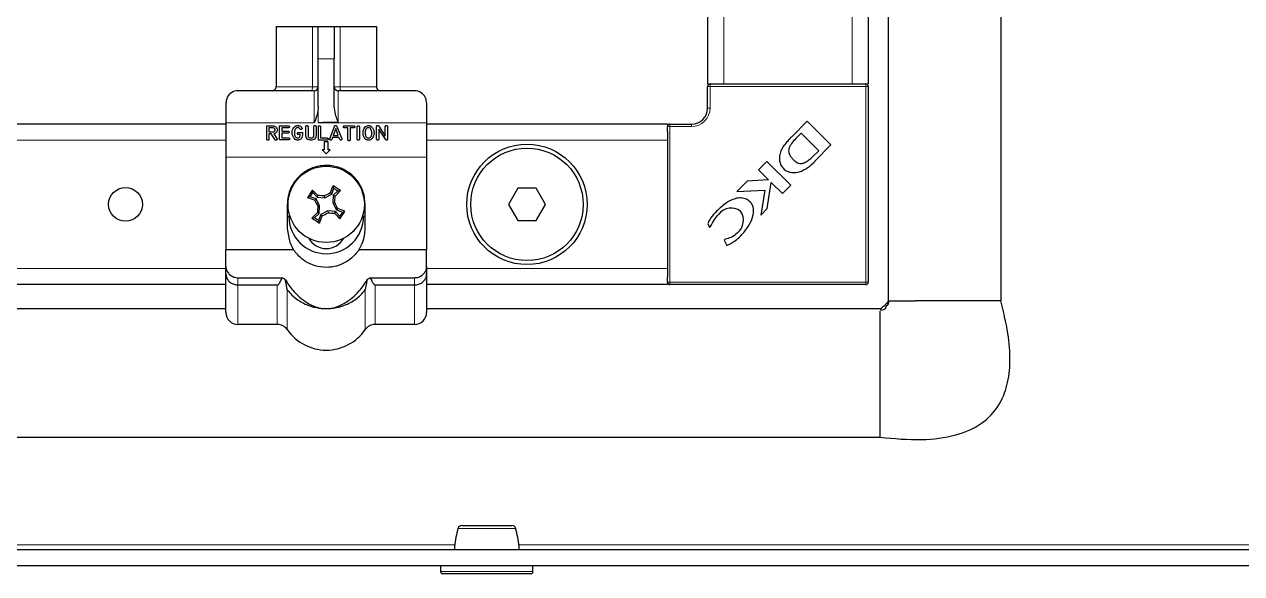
# Model space of a CAD drawing. Header units: millimetres. Extents: x -317 to 1498, y -422 to 1043.
# Drawn here: x 1191 to 1342.6, y -278.2 to -209.8 of the extents above; entities that cross this region are included whole.
import ezdxf

# ---------------------------------------------------------------- set-up
doc = ezdxf.new("R2010")
doc.units = ezdxf.units.MM

msp = doc.modelspace()

# ---------------------------------------------------------------- linework, layer by layer
at = {"color": 7, "linetype": 'Continuous', "lineweight": 25}
for p, q in [((1298.63, 844.78), (1298.63, -244.22)), ((1276.13, 817.78), (1276.13, -217.22)), ((1296.13, 817.78), (1296.13, -217.22)), ((1312.63, -199.89), (1312.63, -244.22)), ((1222.38, -210.07), (1222.38, -217.57)), ((1222.38, -210.07), (1226.91, -210.07)), ((1226.91, -210.07), (1227.63, -210.07)), ((1227.63, -210.07), (1229.63, -210.07)), ((1227.63, -214.07), (1227.63, -210.07)), ((1229.63, -210.07), (1229.63, -214.07)), ((1229.63, -210.07), (1230.36, -210.07)), ((1230.36, -210.07), (1234.88, -210.07)), ((1234.88, -210.07), (1234.88, -217.57)), ((1227.63, -220.01), (1227.63, -214.07)), ((1229.63, -220.01), (1229.63, -214.07)), ((1227.13, -218.07), (1217.63, -218.07)), ((1239.63, -218.07), (1230.13, -218.07)), ((1276.13, -217.22), (1276.43, -217.22)), ((1276.13, -220.22), (1276.13, -217.52)), ((1276.43, -217.22), (1277.08, -217.22)), ((1277.08, -217.22), (1278.13, -217.22)), ((1278.13, -217.22), (1294.13, -217.22)), ((1294.13, -217.22), (1295.19, -217.22)), ((1295.19, -217.22), (1295.83, -217.22)), ((1295.83, -217.22), (1296.13, -217.22)), ((1296.13, -217.52), (1296.13, -241.92)), ((1216.13, -219.57), (1216.13, -222.07)), ((1241.13, -219.57), (1241.13, -222.07)), ((1216.13, -222.22), (836.13, -222.22)), ((1216.13, -222.07), (1216.13, -226.32)), ((1221.23, -224.08), (1221.23, -222.42)), ((1221.23, -222.42), (1221.98, -222.42)), ((1221.99, -222.68), (1221.49, -222.68)), ((1221.49, -222.68), (1221.49, -223.19)), ((1222.83, -224.19), (1222.83, -222.42)), ((1222.83, -222.42), (1223.9, -222.42)), ((1223.9, -222.68), (1223.1, -222.68)), ((1223.1, -222.68), (1223.1, -223.09)), ((1226.09, -223.61), (1226.09, -222.53)), ((1226.36, -222.53), (1226.36, -223.61)), ((1227.1, -223.59), (1227.1, -222.53)), ((1227.36, -222.53), (1227.36, -223.59)), ((1227.65, -224.22), (1227.65, -222.56)), ((1227.92, -222.56), (1227.92, -223.95)), ((1229.07, -224.04), (1229.65, -222.51)), ((1229.81, -222.75), (1229.5, -223.62)), ((1230.13, -223.62), (1229.81, -222.75)), ((1229.97, -222.53), (1230.56, -224.04)), ((1230.9, -222.42), (1232.02, -222.42)), ((1231.32, -222.68), (1230.9, -222.68)), ((1231.32, -224.15), (1231.32, -222.68)), ((1232.02, -222.68), (1231.63, -222.68)), ((1231.63, -222.68), (1231.63, -224.15)), ((1232.49, -224.08), (1232.49, -222.55)), ((1232.76, -222.55), (1232.76, -224.08)), ((1234.91, -224.08), (1234.91, -222.52)), ((1236.02, -224.11), (1235.18, -222.84)), ((1235.18, -222.84), (1235.18, -224.08)), ((1235.19, -222.48), (1235.99, -223.71)), ((1235.99, -223.71), (1235.99, -222.53)), ((1236.26, -222.53), (1236.26, -224.09)), ((1241.13, -222.07), (1241.13, -226.32)), ((1271.13, -222.22), (1241.13, -222.22)), ((1271.13, -222.22), (1271.13, -222.52)), ((1271.13, -223.16), (1271.13, -222.52)), ((1271.43, -222.22), (1274.13, -222.22)), ((1288.53, -221.87), (1286.64, -223.75)), ((1291.49, -224.82), (1288.53, -221.87)), ((1221.49, -223.19), (1222.08, -223.19)), ((1221.78, -223.45), (1221.49, -223.45)), ((1221.49, -223.45), (1221.49, -224.08)), ((1222.27, -224.16), (1221.78, -223.45)), ((1222.09, -223.45), (1222.49, -224.02)), ((1223.9, -224.19), (1222.83, -224.19)), ((1223.1, -223.09), (1223.84, -223.09)), ((1223.84, -223.36), (1223.1, -223.36)), ((1223.1, -223.36), (1223.1, -223.93)), ((1223.1, -223.93), (1223.9, -223.93)), ((1225.17, -223.26), (1225.66, -223.26)), ((1225.37, -223.52), (1225.17, -223.52)), ((1225.66, -223.26), (1225.66, -223.56)), ((1228.71, -224.22), (1227.65, -224.22)), ((1227.92, -223.95), (1228.71, -223.95)), ((1229.41, -223.88), (1229.32, -224.13)), ((1230.22, -223.88), (1229.41, -223.88)), ((1229.5, -223.62), (1230.13, -223.62)), ((1230.32, -224.12), (1230.22, -223.88)), ((1271.13, -223.16), (1271.13, -224.22)), ((1271.13, -224.22), (1271.13, -240.22)), ((1286.64, -223.75), (1286.62, -223.77)), ((1287.78, -223.35), (1287.12, -224.02)), ((1289.96, -225.53), (1287.78, -223.35)), ((1228.13, -225.42), (1228.63, -225.92)), ((1228.38, -225.42), (1228.13, -225.42)), ((1228.88, -224.42), (1228.38, -224.42)), ((1228.38, -224.42), (1228.38, -225.42)), ((1228.63, -225.92), (1229.13, -225.42)), ((1228.88, -225.42), (1228.88, -224.42)), ((1229.13, -225.42), (1228.88, -225.42)), ((1289.24, -226.27), (1289.96, -225.53)), ((1289.5, -226.82), (1291.49, -224.82)), ((1216.13, -226.32), (1216.13, -237.82)), ((1241.13, -226.32), (1241.13, -237.82)), ((1283.52, -226.87), (1282.47, -227.93)), ((1286.48, -229.83), (1283.52, -226.87)), ((1282.47, -227.93), (1283.71, -229.17)), ((1229.33, -230.96), (1229.59, -230.2)), ((1229.59, -230.2), (1229.48, -229.89)), ((1229.59, -230.2), (1230.09, -230.53)), ((1252.48, -230.22), (1251.32, -232.22)), ((1254.79, -230.22), (1252.48, -230.22)), ((1255.94, -232.22), (1254.79, -230.22)), ((1281.05, -229.34), (1279.76, -230.63)), ((1283.71, -229.17), (1281.05, -229.34)), ((1283.56, -232.75), (1284.05, -229.49)), ((1284.05, -229.49), (1285.44, -230.88)), ((1285.44, -230.88), (1286.48, -229.83)), ((1226.62, -231.27), (1226.31, -231.37)), ((1226.62, -231.27), (1226.95, -230.76)), ((1227.37, -231.53), (1226.62, -231.27)), ((1226.95, -230.76), (1226.92, -230.43)), ((1226.95, -230.76), (1227.49, -231.34)), ((1227.37, -231.53), (1227.21, -231.71)), ((1227.81, -232.39), (1227.37, -231.53)), ((1227.49, -231.34), (1227.6, -231.12)), ((1227.49, -231.34), (1228.46, -231.4)), ((1228.46, -231.4), (1228.41, -231.16)), ((1228.46, -231.4), (1229.33, -230.96)), ((1229.33, -230.96), (1229.14, -230.8)), ((1229.51, -231.08), (1229.46, -232.04)), ((1230.09, -230.53), (1229.51, -231.08)), ((1229.51, -231.08), (1229.73, -231.18)), ((1230.09, -230.53), (1230.42, -230.51)), ((1279.76, -230.63), (1283.24, -230.45)), ((1283.24, -230.45), (1282.76, -233.55)), ((1223.78, -232.22), (1223.78, -235.22)), ((1227.18, -233.9), (1227.76, -233.36)), ((1227.76, -233.36), (1227.54, -233.26)), ((1227.81, -232.39), (1227.58, -232.44)), ((1227.76, -233.36), (1227.81, -232.39)), ((1228.81, -233.04), (1227.94, -233.48)), ((1228.81, -233.04), (1228.86, -233.28)), ((1229.78, -233.09), (1228.81, -233.04)), ((1229.46, -232.04), (1229.69, -231.99)), ((1229.46, -232.04), (1229.9, -232.91)), ((1229.78, -233.09), (1229.67, -233.31)), ((1230.32, -233.68), (1229.78, -233.09)), ((1229.9, -232.91), (1230.06, -232.72)), ((1229.9, -232.91), (1230.65, -233.17)), ((1230.65, -233.17), (1230.32, -233.68)), ((1230.65, -233.17), (1230.96, -233.06)), ((1233.48, -235.22), (1233.48, -232.22)), ((1251.32, -232.22), (1252.48, -234.22)), ((1254.79, -234.22), (1255.94, -232.22)), ((1282.76, -233.55), (1283.56, -232.75)), ((1223.98, -233.72), (1223.78, -233.72)), ((1227.18, -233.9), (1226.85, -233.93)), ((1227.68, -234.23), (1227.18, -233.9)), ((1227.94, -233.48), (1227.68, -234.23)), ((1227.68, -234.23), (1227.79, -234.54)), ((1227.94, -233.48), (1228.13, -233.64)), ((1230.32, -233.68), (1230.35, -234)), ((1233.48, -233.72), (1233.28, -233.72)), ((1252.48, -234.22), (1254.79, -234.22)), ((1276.14, -234.59), (1276.38, -235.1)), ((1276.38, -235.1), (1276.49, -234.99)), ((1216.13, -239.96), (1216.13, -237.82)), ((1216.13, -237.82), (1224.54, -237.82)), ((1232.73, -237.82), (1241.13, -237.82)), ((1241.13, -239.96), (1241.13, -237.82)), ((1278.33, -236.54), (1278.2, -236.67)), ((1278.2, -236.67), (1278.53, -237.36)), ((1216.13, -240.87), (1216.13, -239.96)), ((1216.13, -245.67), (1216.13, -240.87)), ((1241.13, -239.96), (1241.13, -240.87)), ((1241.13, -240.87), (1241.13, -245.67)), ((1271.13, -240.22), (1271.13, -241.27)), ((1216.13, -242.22), (836.13, -242.22)), ((1217.63, -241.36), (1223.15, -241.36)), ((1217.63, -242.25), (1222.54, -242.25)), ((1234.12, -241.36), (1239.63, -241.36)), ((1234.72, -242.25), (1239.63, -242.25)), ((1271.13, -242.22), (1241.13, -242.22)), ((1271.13, -241.92), (1271.13, -241.27)), ((1271.13, -241.92), (1271.13, -242.22)), ((1295.83, -242.22), (1271.43, -242.22)), ((1216.13, -245.22), (809.63, -245.22)), ((1297.63, -245.22), (1241.13, -245.22)), ((1297.63, -261.22), (1297.63, -245.54)), ((1302.07, -244.22), (1302, -244.22)), ((1309.2, -244.22), (1302.07, -244.22)), ((1309.35, -244.22), (1309.2, -244.22)), ((1311.66, -244.22), (1309.35, -244.22)), ((1312.63, -244.22), (1311.66, -244.22)), ((1222.54, -247.17), (1217.63, -247.17)), ((1239.63, -247.17), (1234.72, -247.17)), ((809.63, -261.22), (1297.63, -261.22)), ((758.93, -275.22), (1348.33, -275.22)), ((758.93, -277.22), (1348.33, -277.22)), ((1242.88, -277.22), (1242.88, -277.97)), ((1254.38, -277.97), (1254.38, -277.22)), ((1254.13, -278.22), (1243.13, -278.22))]:
    msp.add_line(p, q, dxfattribs=at)
at = {"color": 8, "linetype": 'Continuous', "lineweight": 18}
for p, q in [((1278.13, 817.78), (1278.13, -217.22)), ((1294.13, 817.78), (1294.13, -217.22)), ((1226.91, -217.57), (1226.91, -210.07)), ((1230.36, -210.07), (1230.36, -217.57)), ((1229.63, -214.07), (1227.63, -214.07)), ((1222.38, -217.57), (1226.91, -217.57)), ((1226.91, -217.57), (1227.63, -217.57)), ((1227.13, -222.07), (1227.13, -218.07)), ((1229.63, -217.57), (1230.36, -217.57)), ((1230.13, -218.07), (1230.13, -222)), ((1230.36, -217.57), (1234.88, -217.57)), ((1276.13, -217.52), (1276.43, -217.52)), ((1276.43, -217.52), (1276.43, -217.22)), ((1276.43, -217.52), (1276.43, -220.22)), ((1295.83, -217.52), (1276.43, -217.52)), ((1295.83, -217.52), (1295.83, -217.22)), ((1295.83, -241.92), (1295.83, -217.52)), ((1295.83, -217.52), (1296.13, -217.52)), ((1227.63, -222.07), (1227.63, -220.01)), ((1276.13, -220.22), (1276.43, -220.22)), ((1227.13, -222.07), (1216.13, -222.07)), ((1241.13, -222.07), (1227.63, -222.07)), ((1271.13, -222.52), (1271.43, -222.52)), ((1271.43, -222.52), (1271.43, -222.22)), ((1274.13, -222.52), (1271.43, -222.52)), ((1271.43, -222.52), (1271.43, -241.92)), ((1274.13, -222.22), (1274.13, -222.52)), ((1216.13, -224.22), (836.13, -224.22)), ((1271.13, -224.22), (1241.13, -224.22)), ((1241.13, -226.32), (1216.13, -226.32)), ((1216.13, -240.22), (836.13, -240.22)), ((1271.13, -240.22), (1241.13, -240.22)), ((1217.63, -241.36), (1217.63, -242.25)), ((1217.63, -242.25), (1217.63, -247.17)), ((1222.54, -247.17), (1222.54, -242.25)), ((1234.72, -242.25), (1234.72, -247.17)), ((1239.63, -242.25), (1239.63, -241.36)), ((1239.63, -247.17), (1239.63, -242.25)), ((1271.13, -241.92), (1271.43, -241.92)), ((1271.43, -241.92), (1295.83, -241.92)), ((1271.43, -242.22), (1271.43, -241.92)), ((1295.83, -241.92), (1295.83, -242.22)), ((1295.83, -241.92), (1296.13, -241.92)), ((1223.78, -242.85), (1223.78, -247.82)), ((1233.49, -247.82), (1233.49, -242.85)), ((1244.66, -274.62), (862.6, -274.62)), ((1348.03, -274.62), (1252.6, -274.62)), ((1242.88, -277.97), (1254.38, -277.97))]:
    msp.add_line(p, q, dxfattribs=at)
at = {"color": 8, "linetype": 'Continuous', "lineweight": 18, "flags": 128}
for points in [[(1226.91, -217.57), (1226.91, -217.67), (1226.9, -217.76), (1226.89, -217.85), (1226.87, -217.92), (1226.85, -217.98), (1226.83, -218.03), (1226.8, -218.06), (1226.77, -218.07)], [(1230.5, -218.07), (1230.47, -218.06), (1230.44, -218.03), (1230.42, -217.98), (1230.4, -217.92), (1230.38, -217.85), (1230.37, -217.76), (1230.36, -217.67), (1230.36, -217.57)]]:
    msp.add_lwpolyline(points, dxfattribs=at)
at = {"color": 7, "linetype": 'Continuous', "lineweight": 25}
for centre, radius in [((1253.63, -232.22), 7.5), ((1253.63, -232.22), 7), ((1228.63, -232.22), 4.75), ((1203.63, -232.22), 2.1)]:
    msp.add_circle(centre, radius, dxfattribs=at)
for centre, radius, start, end in [((1221.88, -217.57), 0.5, 270, 0), ((1227.13, -217.57), 0.5, 270, 0), ((1230.13, -217.57), 0.5, 180, 270), ((1235.38, -217.57), 0.5, 180, 270), ((1276.43, -217.52), 0.3, 90, 180), ((1295.83, -217.52), 0.3, 0, 90), ((1274.13, -220.22), 2, 270, 0), ((1271.43, -222.52), 0.3, 90, 180), ((1285.84, -223.61), 4.87, 290.3445, 318.7777), ((1285.06, -221.8), 6.12, 306.9888, 313.0744), ((1293.94, -254.63), 69.05, 159.0058, 159.8057), ((1189.08, -292.94), 74.88, 56.4919, 57.3486), ((1289.35, -271.77), 74.88, 146.4919, 147.3486), ((1251.05, -166.91), 69.05, 249.0058, 249.8057), ((1177.96, -279.12), 69.05, 44.0348, 44.8347), ((1295.12, -198.46), 75.61, 206.0937, 206.7115), ((1224.62, -306.67), 75.61, 87.129, 87.7468), ((1262.4, -298.7), 75.61, 116.0937, 116.7115), ((1154.18, -228.21), 75.61, 357.129, 357.7468), ((1181.74, -181.54), 69.05, 314.0348, 314.8347), ((1275.53, -282.89), 69.05, 134.0348, 134.8347), ((1303.09, -236.23), 75.61, 177.129, 177.7468), ((1194.87, -165.74), 75.61, 296.0937, 296.7115), ((1232.64, -157.76), 75.61, 267.129, 267.7468), ((1279.31, -185.32), 69.05, 224.0348, 224.8347), ((1162.15, -265.98), 75.61, 26.0937, 26.7115), ((1206.22, -297.53), 69.05, 69.0058, 69.8057), ((1167.91, -192.67), 74.88, 326.4919, 327.3486), ((1279.06, -234.62), 1.94, 53.3097, 142.3464), ((1278.62, -234.22), 1.97, 308.454, 35.887), ((1228.63, -233.72), 4.65, 180, 0), ((1268.19, -171.5), 74.88, 236.4919, 237.3486), ((1163.33, -209.8), 69.05, 339.0058, 339.8057), ((1228.63, -235.22), 2.5, 209.1764, 330.8236), ((1271.43, -241.92), 0.3, 180, 270), ((1295.83, -241.92), 0.3, 270, 0), ((1217.63, -245.67), 1.5, 180, 270), ((1239.63, -245.67), 1.5, 270, 0), ((1222.54, -248.67), 1.5, 34.5604, 90), ((1228.63, -244.47), 5.9, 214.5604, 325.4396), ((1234.72, -248.67), 1.5, 90, 145.4396), ((1245.52, -272.72), 0.5, 89.9982, 165.4001), ((1251.75, -272.72), 0.5, 15.316, 90.0228), ((1243.13, -277.97), 0.25, 180, 270), ((1254.13, -277.97), 0.25, 270, 0)]:
    msp.add_arc(centre, radius, start, end, dxfattribs=at)
at = {"color": 8, "linetype": 'Continuous', "lineweight": 18}
msp.add_arc((1274.13, -220.22), 2.3, 270, 0, dxfattribs=at)
at = {"color": 7, "linetype": 'Continuous', "lineweight": 25}
msp.add_ellipse((16656.81, -222.07), major_axis=(15429.18, 0), ratio=0.000259, start_param=3.123591, end_param=3.141593, dxfattribs=at)
for points, knots in [([(1217.63, -218.07), (1217.63, -218.07), (1217.56, -218.07), (1217.21, -218.09), (1216.68, -218.33), (1216.22, -218.91), (1216.16, -219.38), (1216.13, -219.57)], [0, 0, 0, 0, 0.003231, 0.101221, 0.514725, 0.80586, 1, 1, 1, 1]), ([(1241.13, -219.57), (1241.11, -219.38), (1241.05, -218.91), (1240.59, -218.33), (1240.06, -218.09), (1239.71, -218.07), (1239.64, -218.07), (1239.63, -218.07)], [0, 0, 0, 0, 0.19414, 0.485275, 0.898779, 0.996769, 1, 1, 1, 1]), ([(1227.63, -220.01), (1227.6, -220.34), (1227.52, -221.05), (1227.26, -221.71), (1227.14, -222.06), (1227.13, -222.07)], [0, 0, 0, 0, 0.475461, 0.994056, 1, 1, 1, 1]), ([(1230.13, -222), (1230.13, -222), (1230.13, -222), (1230.12, -221.99), (1230.11, -221.97), (1230.08, -221.89), (1229.96, -221.56), (1229.73, -220.93), (1229.67, -220.33), (1229.63, -220.01)], [0, 0, 0, 0, 0.00167, 0.003889, 0.009531, 0.034361, 0.132751, 0.526214, 1, 1, 1, 1]), ([(1221.98, -222.42), (1222.06, -222.43), (1222.2, -222.44), (1222.31, -222.52), (1222.36, -222.56)], [0, 0, 0, 0, 0.559747, 1, 1, 1, 1]), ([(1222.18, -222.75), (1222.14, -222.73), (1222.09, -222.69), (1222.02, -222.69), (1221.99, -222.68)], [0, 0, 0, 0, 0.559136, 1, 1, 1, 1]), ([(1222.26, -222.95), (1222.25, -222.9), (1222.25, -222.83), (1222.2, -222.78), (1222.18, -222.75)], [0, 0, 0, 0, 0.559692, 1, 1, 1, 1]), ([(1222.36, -222.56), (1222.41, -222.62), (1222.51, -222.73), (1222.52, -222.88), (1222.52, -222.94)], [0, 0, 0, 0, 0.558947, 1, 1, 1, 1]), ([(1223.9, -222.42), (1223.92, -222.42), (1223.96, -222.42), (1224.02, -222.45), (1224.05, -222.5), (1224.05, -222.54), (1224.05, -222.55)], [0, 0, 0, 0, 0.280872, 0.559701, 0.779382, 1, 1, 1, 1]), ([(1224.05, -222.55), (1224.05, -222.57), (1224.04, -222.62), (1223.99, -222.68), (1223.93, -222.68), (1223.9, -222.68)], [0, 0, 0, 0, 0.2810527, 0.5596626, 1, 1, 1, 1]), ([(1224.39, -223.32), (1224.4, -223.19), (1224.41, -222.94), (1224.53, -222.74), (1224.59, -222.65)], [0, 0, 0, 0, 0.56034, 1, 1, 1, 1]), ([(1224.59, -222.65), (1224.66, -222.57), (1224.8, -222.42), (1224.99, -222.4), (1225.08, -222.4)], [0, 0, 0, 0, 0.559217, 1, 1, 1, 1]), ([(1225.07, -222.66), (1225.03, -222.66), (1224.96, -222.67), (1224.83, -222.75), (1224.68, -222.96), (1224.67, -223.17), (1224.66, -223.32)], [0, 0, 0, 0, 0.125332, 0.250695, 0.500738, 1, 1, 1, 1]), ([(1225.26, -222.71), (1225.23, -222.69), (1225.17, -222.66), (1225.1, -222.66), (1225.07, -222.66)], [0, 0, 0, 0, 0.5586335, 1, 1, 1, 1]), ([(1225.08, -222.4), (1225.15, -222.4), (1225.27, -222.4), (1225.38, -222.46), (1225.43, -222.49)], [0, 0, 0, 0, 0.560514, 1, 1, 1, 1]), ([(1225.36, -222.82), (1225.35, -222.8), (1225.32, -222.76), (1225.28, -222.72), (1225.26, -222.71)], [0, 0, 0, 0, 0.560467, 1, 1, 1, 1]), ([(1225.47, -222.88), (1225.45, -222.88), (1225.4, -222.87), (1225.38, -222.84), (1225.36, -222.82)], [0, 0, 0, 0, 0.558039, 1, 1, 1, 1]), ([(1225.43, -222.49), (1225.46, -222.52), (1225.53, -222.57), (1225.58, -222.64), (1225.6, -222.67)], [0, 0, 0, 0, 0.559542, 1, 1, 1, 1]), ([(1225.63, -222.76), (1225.62, -222.78), (1225.61, -222.82), (1225.57, -222.86), (1225.52, -222.88), (1225.49, -222.88), (1225.47, -222.88)], [0, 0, 0, 0, 0.277709, 0.558209, 0.77892, 1, 1, 1, 1]), ([(1225.6, -222.67), (1225.61, -222.69), (1225.62, -222.71), (1225.63, -222.74), (1225.63, -222.76)], [0, 0, 0, 0, 0.560691, 1, 1, 1, 1]), ([(1226.09, -222.53), (1226.09, -222.51), (1226.1, -222.47), (1226.12, -222.42), (1226.17, -222.4), (1226.2, -222.4), (1226.21, -222.4)], [0, 0, 0, 0, 0.280849, 0.55949, 0.779158, 1, 1, 1, 1]), ([(1226.21, -222.4), (1226.23, -222.4), (1226.28, -222.4), (1226.33, -222.43), (1226.35, -222.48), (1226.36, -222.51), (1226.36, -222.53)], [0, 0, 0, 0, 0.2809103, 0.559174, 0.7791663, 1, 1, 1, 1]), ([(1227.1, -222.53), (1227.1, -222.51), (1227.1, -222.47), (1227.13, -222.42), (1227.18, -222.4), (1227.21, -222.4), (1227.22, -222.4)], [0, 0, 0, 0, 0.2809002, 0.5594983, 0.7791483, 1, 1, 1, 1]), ([(1227.22, -222.4), (1227.24, -222.4), (1227.28, -222.4), (1227.34, -222.43), (1227.36, -222.48), (1227.36, -222.51), (1227.36, -222.53)], [0, 0, 0, 0, 0.280888, 0.559023, 0.779155, 1, 1, 1, 1]), ([(1227.65, -222.56), (1227.65, -222.54), (1227.65, -222.5), (1227.68, -222.45), (1227.73, -222.42), (1227.76, -222.42), (1227.77, -222.42)], [0, 0, 0, 0, 0.280912, 0.559405, 0.779108, 1, 1, 1, 1]), ([(1227.77, -222.42), (1227.79, -222.42), (1227.84, -222.42), (1227.89, -222.46), (1227.91, -222.51), (1227.91, -222.54), (1227.92, -222.56)], [0, 0, 0, 0, 0.2808126, 0.5590988, 0.7791702, 1, 1, 1, 1]), ([(1229.65, -222.51), (1229.66, -222.49), (1229.67, -222.45), (1229.72, -222.41), (1229.77, -222.4), (1229.8, -222.4)], [0, 0, 0, 0, 0.2814649, 0.5617718, 1, 1, 1, 1]), ([(1229.8, -222.4), (1229.82, -222.4), (1229.86, -222.4), (1229.93, -222.44), (1229.96, -222.49), (1229.97, -222.53)], [0, 0, 0, 0, 0.2812256, 0.5615217, 1, 1, 1, 1]), ([(1230.77, -222.55), (1230.77, -222.53), (1230.77, -222.49), (1230.81, -222.44), (1230.86, -222.42), (1230.89, -222.42), (1230.9, -222.42)], [0, 0, 0, 0, 0.280713, 0.558701, 0.779045, 1, 1, 1, 1]), ([(1230.9, -222.68), (1230.88, -222.68), (1230.84, -222.68), (1230.79, -222.65), (1230.77, -222.6), (1230.77, -222.57), (1230.77, -222.55)], [0, 0, 0, 0, 0.28076, 0.558821, 0.778915, 1, 1, 1, 1]), ([(1232.02, -222.42), (1232.04, -222.42), (1232.09, -222.42), (1232.15, -222.45), (1232.18, -222.5), (1232.18, -222.53), (1232.18, -222.55)], [0, 0, 0, 0, 0.280951, 0.559967, 0.779431, 1, 1, 1, 1]), ([(1232.18, -222.55), (1232.18, -222.57), (1232.18, -222.62), (1232.12, -222.68), (1232.06, -222.68), (1232.02, -222.68)], [0, 0, 0, 0, 0.281019, 0.559679, 1, 1, 1, 1]), ([(1232.49, -222.55), (1232.49, -222.53), (1232.5, -222.49), (1232.52, -222.45), (1232.57, -222.42), (1232.6, -222.42), (1232.61, -222.42)], [0, 0, 0, 0, 0.280828, 0.559417, 0.779393, 1, 1, 1, 1]), ([(1232.61, -222.42), (1232.63, -222.42), (1232.68, -222.42), (1232.73, -222.45), (1232.75, -222.5), (1232.76, -222.54), (1232.76, -222.55)], [0, 0, 0, 0, 0.2807653, 0.5591779, 0.7791749, 1, 1, 1, 1]), ([(1233.21, -223.32), (1233.22, -223.19), (1233.23, -222.97), (1233.34, -222.78), (1233.38, -222.69)], [0, 0, 0, 0, 0.559914, 1, 1, 1, 1]), ([(1233.38, -222.69), (1233.45, -222.6), (1233.57, -222.44), (1233.77, -222.41), (1233.86, -222.4)], [0, 0, 0, 0, 0.560137, 1, 1, 1, 1]), ([(1233.86, -222.66), (1233.83, -222.66), (1233.76, -222.67), (1233.65, -222.74), (1233.6, -222.82), (1233.57, -222.86)], [0, 0, 0, 0, 0.279832, 0.559843, 1, 1, 1, 1]), ([(1233.86, -222.4), (1233.92, -222.4), (1234.04, -222.41), (1234.24, -222.5), (1234.33, -222.62), (1234.39, -222.69)], [0, 0, 0, 0, 0.280496, 0.560765, 1, 1, 1, 1]), ([(1234.2, -222.86), (1234.15, -222.8), (1234.06, -222.69), (1233.92, -222.67), (1233.86, -222.66)], [0, 0, 0, 0, 0.5595959, 1, 1, 1, 1]), ([(1234.39, -222.69), (1234.45, -222.8), (1234.56, -223), (1234.57, -223.22), (1234.58, -223.32)], [0, 0, 0, 0, 0.559312, 1, 1, 1, 1]), ([(1234.91, -222.52), (1234.92, -222.5), (1234.92, -222.47), (1234.94, -222.42), (1234.99, -222.4), (1235.02, -222.4), (1235.03, -222.4)], [0, 0, 0, 0, 0.280941, 0.559114, 0.779089, 1, 1, 1, 1]), ([(1235.03, -222.4), (1235.05, -222.4), (1235.08, -222.4), (1235.14, -222.42), (1235.17, -222.46), (1235.19, -222.48)], [0, 0, 0, 0, 0.280638, 0.560877, 1, 1, 1, 1]), ([(1235.99, -222.53), (1235.99, -222.51), (1236, -222.47), (1236.02, -222.42), (1236.07, -222.4), (1236.1, -222.4), (1236.11, -222.4)], [0, 0, 0, 0, 0.280888, 0.559482, 0.77927, 1, 1, 1, 1]), ([(1236.11, -222.4), (1236.13, -222.4), (1236.18, -222.4), (1236.23, -222.43), (1236.25, -222.48), (1236.26, -222.51), (1236.26, -222.53)], [0, 0, 0, 0, 0.280836, 0.55925, 0.779182, 1, 1, 1, 1]), ([(1221.35, -224.22), (1221.33, -224.22), (1221.29, -224.21), (1221.25, -224.18), (1221.23, -224.13), (1221.23, -224.1), (1221.23, -224.08)], [0, 0, 0, 0, 0.280437, 0.558281, 0.778899, 1, 1, 1, 1]), ([(1221.49, -224.08), (1221.49, -224.1), (1221.49, -224.15), (1221.45, -224.2), (1221.4, -224.22), (1221.36, -224.22), (1221.35, -224.22)], [0, 0, 0, 0, 0.280498, 0.558325, 0.778868, 1, 1, 1, 1]), ([(1222.08, -223.19), (1222.1, -223.18), (1222.14, -223.18), (1222.17, -223.15), (1222.18, -223.14)], [0, 0, 0, 0, 0.558174, 1, 1, 1, 1]), ([(1222.32, -223.36), (1222.28, -223.39), (1222.21, -223.44), (1222.12, -223.45), (1222.09, -223.45)], [0, 0, 0, 0, 0.56031, 1, 1, 1, 1]), ([(1222.18, -223.14), (1222.2, -223.13), (1222.22, -223.1), (1222.25, -223.03), (1222.26, -222.98), (1222.26, -222.95)], [0, 0, 0, 0, 0.279917, 0.56006, 1, 1, 1, 1]), ([(1222.37, -224.22), (1222.36, -224.22), (1222.34, -224.22), (1222.3, -224.2), (1222.28, -224.18), (1222.27, -224.16)], [0, 0, 0, 0, 0.28022, 0.561305, 1, 1, 1, 1]), ([(1222.52, -222.94), (1222.51, -223.04), (1222.5, -223.2), (1222.38, -223.31), (1222.32, -223.36)], [0, 0, 0, 0, 0.5594568, 1, 1, 1, 1]), ([(1222.52, -224.09), (1222.52, -224.11), (1222.51, -224.15), (1222.47, -224.19), (1222.42, -224.22), (1222.39, -224.22), (1222.37, -224.22)], [0, 0, 0, 0, 0.278138, 0.5585442, 0.7791606, 1, 1, 1, 1]), ([(1222.49, -224.02), (1222.5, -224.03), (1222.52, -224.05), (1222.52, -224.08), (1222.52, -224.09)], [0, 0, 0, 0, 0.561079, 1, 1, 1, 1]), ([(1223.84, -223.09), (1223.87, -223.09), (1223.91, -223.09), (1223.97, -223.12), (1223.99, -223.17), (1224, -223.21), (1224, -223.22)], [0, 0, 0, 0, 0.280945, 0.559897, 0.779525, 1, 1, 1, 1]), ([(1224, -223.22), (1224, -223.25), (1223.99, -223.29), (1223.94, -223.35), (1223.88, -223.35), (1223.84, -223.36)], [0, 0, 0, 0, 0.281099, 0.559768, 1, 1, 1, 1]), ([(1223.9, -223.93), (1223.92, -223.93), (1223.96, -223.93), (1224.02, -223.96), (1224.05, -224.01), (1224.05, -224.05), (1224.05, -224.06)], [0, 0, 0, 0, 0.280912, 0.5597137, 0.7794989, 1, 1, 1, 1]), ([(1224.05, -224.06), (1224.05, -224.08), (1224.04, -224.13), (1223.99, -224.19), (1223.93, -224.19), (1223.9, -224.19)], [0, 0, 0, 0, 0.281214, 0.559901, 1, 1, 1, 1]), ([(1224.58, -223.93), (1224.52, -223.82), (1224.41, -223.63), (1224.4, -223.42), (1224.39, -223.32)], [0, 0, 0, 0, 0.559347, 1, 1, 1, 1]), ([(1225.11, -224.22), (1225.05, -224.21), (1224.93, -224.2), (1224.74, -224.11), (1224.64, -224), (1224.58, -223.93)], [0, 0, 0, 0, 0.280314, 0.560507, 1, 1, 1, 1]), ([(1224.66, -223.32), (1224.66, -223.41), (1224.67, -223.56), (1224.74, -223.69), (1224.77, -223.75)], [0, 0, 0, 0, 0.55998, 1, 1, 1, 1]), ([(1224.77, -223.75), (1224.82, -223.81), (1224.91, -223.92), (1225.04, -223.94), (1225.1, -223.95)], [0, 0, 0, 0, 0.5608576, 1, 1, 1, 1]), ([(1225.04, -223.39), (1225.04, -223.37), (1225.04, -223.33), (1225.07, -223.28), (1225.12, -223.26), (1225.15, -223.26), (1225.17, -223.26)], [0, 0, 0, 0, 0.280637, 0.55889, 0.779144, 1, 1, 1, 1]), ([(1225.17, -223.52), (1225.15, -223.52), (1225.11, -223.52), (1225.06, -223.49), (1225.04, -223.44), (1225.04, -223.41), (1225.04, -223.39)], [0, 0, 0, 0, 0.2806643, 0.558735, 0.779002, 1, 1, 1, 1]), ([(1225.1, -223.95), (1225.13, -223.95), (1225.19, -223.95), (1225.29, -223.9), (1225.32, -223.83), (1225.34, -223.79)], [0, 0, 0, 0, 0.281265, 0.561609, 1, 1, 1, 1]), ([(1225.45, -224.09), (1225.4, -224.13), (1225.29, -224.21), (1225.16, -224.21), (1225.11, -224.22)], [0, 0, 0, 0, 0.558998, 1, 1, 1, 1]), ([(1225.34, -223.79), (1225.35, -223.74), (1225.37, -223.65), (1225.37, -223.56), (1225.37, -223.52)], [0, 0, 0, 0, 0.559597, 1, 1, 1, 1]), ([(1225.66, -223.56), (1225.65, -223.67), (1225.64, -223.87), (1225.51, -224.03), (1225.45, -224.09)], [0, 0, 0, 0, 0.560493, 1, 1, 1, 1]), ([(1226.31, -224.08), (1226.24, -224.01), (1226.11, -223.87), (1226.1, -223.69), (1226.09, -223.61)], [0, 0, 0, 0, 0.558332, 1, 1, 1, 1]), ([(1226.75, -224.22), (1226.66, -224.22), (1226.5, -224.21), (1226.37, -224.12), (1226.31, -224.08)], [0, 0, 0, 0, 0.5592502, 1, 1, 1, 1]), ([(1226.36, -223.61), (1226.36, -223.67), (1226.37, -223.77), (1226.44, -223.84), (1226.48, -223.88)], [0, 0, 0, 0, 0.560313, 1, 1, 1, 1]), ([(1226.48, -223.88), (1226.52, -223.9), (1226.6, -223.95), (1226.69, -223.95), (1226.73, -223.95)], [0, 0, 0, 0, 0.559441, 1, 1, 1, 1]), ([(1226.73, -223.95), (1226.79, -223.95), (1226.89, -223.94), (1227.03, -223.85), (1227.09, -223.72), (1227.1, -223.64), (1227.1, -223.59)], [0, 0, 0, 0, 0.280935, 0.559487, 0.779245, 1, 1, 1, 1]), ([(1227.36, -223.59), (1227.36, -223.69), (1227.35, -223.87), (1227.19, -224.09), (1226.97, -224.19), (1226.82, -224.21), (1226.75, -224.22)], [0, 0, 0, 0, 0.280416, 0.558636, 0.778958, 1, 1, 1, 1]), ([(1228.71, -223.95), (1228.73, -223.96), (1228.78, -223.96), (1228.83, -223.98), (1228.86, -224.03), (1228.87, -224.07), (1228.87, -224.09)], [0, 0, 0, 0, 0.2808549, 0.5597179, 0.7795181, 1, 1, 1, 1]), ([(1228.87, -224.09), (1228.87, -224.11), (1228.86, -224.15), (1228.81, -224.21), (1228.75, -224.22), (1228.71, -224.22)], [0, 0, 0, 0, 0.281266, 0.560078, 1, 1, 1, 1]), ([(1229.07, -224.09), (1229.07, -224.08), (1229.07, -224.07), (1229.07, -224.05), (1229.07, -224.04)], [0, 0, 0, 0, 0.559504, 1, 1, 1, 1]), ([(1229.19, -224.22), (1229.17, -224.22), (1229.13, -224.21), (1229.09, -224.18), (1229.07, -224.14), (1229.07, -224.11), (1229.07, -224.09)], [0, 0, 0, 0, 0.279579, 0.559194, 0.779582, 1, 1, 1, 1]), ([(1229.32, -224.13), (1229.31, -224.14), (1229.3, -224.17), (1229.26, -224.21), (1229.22, -224.22), (1229.19, -224.22)], [0, 0, 0, 0, 0.28077, 0.560807, 1, 1, 1, 1]), ([(1230.43, -224.22), (1230.42, -224.22), (1230.39, -224.21), (1230.34, -224.18), (1230.33, -224.15), (1230.32, -224.12)], [0, 0, 0, 0, 0.280695, 0.560335, 1, 1, 1, 1]), ([(1230.58, -224.09), (1230.57, -224.11), (1230.56, -224.15), (1230.52, -224.19), (1230.48, -224.22), (1230.45, -224.22), (1230.43, -224.22)], [0, 0, 0, 0, 0.278517, 0.558613, 0.779333, 1, 1, 1, 1]), ([(1230.56, -224.04), (1230.57, -224.05), (1230.57, -224.07), (1230.58, -224.09), (1230.58, -224.09)], [0, 0, 0, 0, 0.560081, 1, 1, 1, 1]), ([(1231.46, -224.29), (1231.44, -224.29), (1231.4, -224.29), (1231.35, -224.25), (1231.32, -224.2), (1231.32, -224.17), (1231.32, -224.15)], [0, 0, 0, 0, 0.280822, 0.559059, 0.779094, 1, 1, 1, 1]), ([(1231.63, -224.15), (1231.63, -224.18), (1231.63, -224.22), (1231.56, -224.28), (1231.5, -224.29), (1231.46, -224.29)], [0, 0, 0, 0, 0.280801, 0.559621, 1, 1, 1, 1]), ([(1232.61, -224.22), (1232.59, -224.22), (1232.56, -224.21), (1232.51, -224.18), (1232.5, -224.13), (1232.49, -224.1), (1232.49, -224.08)], [0, 0, 0, 0, 0.280437, 0.558281, 0.778899, 1, 1, 1, 1]), ([(1232.76, -224.08), (1232.76, -224.11), (1232.75, -224.15), (1232.71, -224.2), (1232.66, -224.22), (1232.63, -224.22), (1232.61, -224.22)], [0, 0, 0, 0, 0.280518, 0.5583, 0.778735, 1, 1, 1, 1]), ([(1233.39, -223.94), (1233.33, -223.83), (1233.23, -223.63), (1233.22, -223.41), (1233.21, -223.32)], [0, 0, 0, 0, 0.559149, 1, 1, 1, 1]), ([(1233.89, -224.22), (1233.83, -224.21), (1233.72, -224.21), (1233.54, -224.12), (1233.45, -224), (1233.39, -223.94)], [0, 0, 0, 0, 0.280367, 0.560574, 1, 1, 1, 1]), ([(1233.57, -222.86), (1233.54, -222.95), (1233.48, -223.09), (1233.48, -223.25), (1233.48, -223.32)], [0, 0, 0, 0, 0.5590754, 1, 1, 1, 1]), ([(1233.48, -223.32), (1233.48, -223.4), (1233.49, -223.56), (1233.55, -223.7), (1233.58, -223.76)], [0, 0, 0, 0, 0.560273, 1, 1, 1, 1]), ([(1233.58, -223.76), (1233.63, -223.82), (1233.7, -223.93), (1233.83, -223.95), (1233.89, -223.95)], [0, 0, 0, 0, 0.5605673, 1, 1, 1, 1]), ([(1233.89, -223.95), (1233.93, -223.95), (1234, -223.95), (1234.12, -223.88), (1234.18, -223.81), (1234.21, -223.76)], [0, 0, 0, 0, 0.280435, 0.560605, 1, 1, 1, 1]), ([(1234.4, -223.94), (1234.33, -224.03), (1234.19, -224.19), (1233.98, -224.21), (1233.89, -224.22)], [0, 0, 0, 0, 0.559137, 1, 1, 1, 1]), ([(1234.32, -223.32), (1234.31, -223.23), (1234.3, -223.07), (1234.23, -222.93), (1234.2, -222.86)], [0, 0, 0, 0, 0.5600457, 1, 1, 1, 1]), ([(1234.21, -223.76), (1234.25, -223.68), (1234.31, -223.54), (1234.31, -223.38), (1234.32, -223.32)], [0, 0, 0, 0, 0.559133, 1, 1, 1, 1]), ([(1234.58, -223.32), (1234.57, -223.44), (1234.56, -223.66), (1234.45, -223.85), (1234.4, -223.94)], [0, 0, 0, 0, 0.5598653, 1, 1, 1, 1]), ([(1235.03, -224.22), (1235.02, -224.22), (1234.98, -224.21), (1234.92, -224.17), (1234.92, -224.11), (1234.91, -224.08)], [0, 0, 0, 0, 0.281503, 0.560294, 1, 1, 1, 1]), ([(1235.18, -224.08), (1235.18, -224.1), (1235.17, -224.14), (1235.14, -224.2), (1235.08, -224.22), (1235.05, -224.22), (1235.03, -224.22)], [0, 0, 0, 0, 0.280569, 0.558477, 0.77887, 1, 1, 1, 1]), ([(1236.14, -224.22), (1236.12, -224.22), (1236.09, -224.21), (1236.05, -224.17), (1236.03, -224.13), (1236.02, -224.11)], [0, 0, 0, 0, 0.278585, 0.558866, 1, 1, 1, 1]), ([(1236.26, -224.09), (1236.26, -224.1), (1236.25, -224.14), (1236.23, -224.19), (1236.18, -224.22), (1236.15, -224.22), (1236.14, -224.22)], [0, 0, 0, 0, 0.280953, 0.559391, 0.779073, 1, 1, 1, 1]), ([(1286.16, -224.26), (1286.03, -224.41), (1285.78, -224.67), (1285.58, -224.97), (1285.48, -225.1)], [0, 0, 0, 0, 0.55183, 1, 1, 1, 1]), ([(1286.62, -223.77), (1286.54, -223.85), (1286.39, -224.01), (1286.24, -224.17), (1286.16, -224.26)], [0, 0, 0, 0, 0.486421, 1, 1, 1, 1]), ([(1287.12, -224.02), (1286.93, -224.22), (1286.58, -224.59), (1286.26, -225.13), (1286.2, -225.58), (1286.27, -225.92), (1286.45, -226.27), (1286.65, -226.49), (1286.76, -226.6)], [0, 0, 0, 0, 0.274676, 0.503042, 0.607381, 0.716579, 0.843412, 1, 1, 1, 1]), ([(1285.48, -225.1), (1285.38, -225.31), (1285.17, -225.69), (1285.05, -226.33), (1285.09, -226.92), (1285.29, -227.46), (1285.65, -227.89), (1286.17, -228.18), (1286.82, -228.3), (1287.28, -228.22), (1287.53, -228.17)], [0, 0, 0, 0, 0.1380907, 0.2654555, 0.3840134, 0.4961027, 0.6057595, 0.7197905, 0.8476619, 1, 1, 1, 1]), ([(1233.48, -232.22), (1233.44, -231.71), (1233.35, -230.71), (1232.58, -229.24), (1231.39, -228.12), (1229.93, -227.45), (1228.31, -227.29), (1226.71, -227.67), (1225.33, -228.55), (1224.34, -229.79), (1223.85, -231.09), (1223.8, -231.88), (1223.78, -232.22)], [0, 0, 0, 0, 0.108524, 0.217459, 0.318088, 0.417791, 0.519828, 0.622975, 0.725929, 0.827131, 0.926323, 1, 1, 1, 1]), ([(1286.76, -226.6), (1286.85, -226.69), (1287.03, -226.86), (1287.31, -227.04), (1287.58, -227.13), (1287.91, -227.13), (1288.31, -226.98), (1288.59, -226.79), (1288.75, -226.69)], [0, 0, 0, 0, 0.176808, 0.319231, 0.43938, 0.552395, 0.749205, 1, 1, 1, 1]), ([(1281.47, -231.96), (1281.31, -231.82), (1280.97, -231.54), (1280.28, -231.37), (1279.4, -231.5), (1278.32, -232.07), (1277.64, -232.71), (1277.24, -233.08)], [0, 0, 0, 0, 0.130532, 0.266031, 0.423997, 0.666819, 1, 1, 1, 1]), ([(1277.24, -233.08), (1276.99, -233.35), (1276.57, -233.81), (1276.26, -234.36), (1276.14, -234.59)], [0, 0, 0, 0, 0.577653, 1, 1, 1, 1]), ([(1276.49, -234.99), (1276.64, -234.68), (1276.9, -234.11), (1277.33, -233.65), (1277.52, -233.44)], [0, 0, 0, 0, 0.547643, 1, 1, 1, 1]), ([(1280.26, -236.12), (1280.59, -235.75), (1281.21, -235.06), (1281.76, -233.89), (1281.9, -232.95), (1281.74, -232.3), (1281.56, -232.07), (1281.47, -231.96)], [0, 0, 0, 0, 0.315674, 0.58952, 0.813199, 0.909026, 1, 1, 1, 1]), ([(1223.78, -235.22), (1223.87, -235.84), (1224.04, -237.12), (1224.51, -237.76), (1224.53, -237.81), (1224.54, -237.82)], [0, 0, 0, 0, 0.417668, 0.852903, 1, 1, 1, 1]), ([(1232.73, -237.82), (1232.78, -237.74), (1232.89, -237.57), (1233.41, -236.5), (1233.47, -235.52), (1233.48, -235.22)], [0, 0, 0, 0, 0.378823, 0.812228, 1, 1, 1, 1]), ([(1279.85, -235.76), (1279.59, -235.98), (1279.14, -236.36), (1278.57, -236.48), (1278.33, -236.54)], [0, 0, 0, 0, 0.5796082, 1, 1, 1, 1]), ([(1278.53, -237.36), (1278.87, -237.18), (1279.5, -236.84), (1280.02, -236.35), (1280.26, -236.12)], [0, 0, 0, 0, 0.5368, 1, 1, 1, 1]), ([(1232.73, -237.82), (1232.71, -237.85), (1232.67, -237.92), (1232.3, -238.42), (1231.65, -239.06), (1230.73, -239.64), (1229.58, -240.03), (1228.25, -240.12), (1226.9, -239.82), (1225.78, -239.19), (1225.05, -238.51), (1224.66, -238.01), (1224.55, -237.83), (1224.54, -237.82), (1224.54, -237.82)], [0, 0, 0, 0, 0.088505, 0.177138, 0.262858, 0.344694, 0.430485, 0.525193, 0.625645, 0.723911, 0.812494, 0.894483, 0.978997, 1, 1, 1, 1]), ([(1216.13, -239.96), (1216.15, -240.11), (1216.18, -240.39), (1216.42, -240.79), (1216.78, -241.12), (1217.2, -241.32), (1217.5, -241.35), (1217.63, -241.36)], [0, 0, 0, 0, 0.205683, 0.411346, 0.618649, 0.832339, 1, 1, 1, 1]), ([(1216.13, -240.87), (1216.13, -240.89), (1216.14, -240.99), (1216.17, -241.24), (1216.34, -241.62), (1216.68, -241.97), (1217.13, -242.2), (1217.47, -242.24), (1217.63, -242.25)], [0, 0, 0, 0, 0.017854, 0.1414054, 0.3560826, 0.5707307, 0.7853651, 1, 1, 1, 1]), ([(1239.63, -241.36), (1239.8, -241.34), (1240.14, -241.31), (1240.58, -241.06), (1240.92, -240.7), (1241.11, -240.31), (1241.13, -240.06), (1241.13, -239.96)], [0, 0, 0, 0, 0.2129, 0.425707, 0.640613, 0.853382, 1, 1, 1, 1]), ([(1239.63, -242.25), (1239.8, -242.24), (1240.14, -242.2), (1240.59, -241.97), (1240.93, -241.62), (1241.1, -241.24), (1241.13, -240.99), (1241.13, -240.89), (1241.13, -240.87)], [0, 0, 0, 0, 0.214635, 0.429269, 0.643917, 0.858595, 0.982146, 1, 1, 1, 1]), ([(1222.54, -242.25), (1222.55, -242.25), (1222.57, -242.25), (1222.6, -242.24), (1222.66, -242.21), (1222.8, -242.06), (1222.96, -241.77), (1223.08, -241.5), (1223.15, -241.36)], [0, 0, 0, 0, 0.008383, 0.019125, 0.04457, 0.140638, 0.521171, 1, 1, 1, 1]), ([(1223.52, -241.59), (1223.5, -241.58), (1223.39, -241.48), (1223.26, -241.41), (1223.15, -241.36)], [0, 0, 0, 0, 0.161974, 1, 1, 1, 1]), ([(1223.52, -241.59), (1223.54, -241.74), (1223.59, -242.02), (1223.65, -242.36), (1223.69, -242.61), (1223.75, -242.77), (1223.78, -242.85)], [0, 0, 0, 0, 0.383006, 0.690448, 0.847653, 1, 1, 1, 1]), ([(1223.52, -241.59), (1223.82, -242.05), (1224.53, -243.15), (1225.92, -244.32), (1227.28, -245.04), (1228.08, -245.16), (1228.37, -245.2)], [0, 0, 0, 0, 0.2553511, 0.6155159, 0.8621102, 1, 1, 1, 1]), ([(1228.89, -245.2), (1229.11, -245.18), (1229.83, -245.08), (1231.19, -244.44), (1232.66, -243.25), (1233.43, -242.08), (1233.75, -241.59)], [0, 0, 0, 0, 0.101651, 0.345128, 0.729048, 1, 1, 1, 1]), ([(1233.49, -242.85), (1233.49, -242.85), (1233.49, -242.84), (1233.5, -242.83), (1233.52, -242.8), (1233.55, -242.7), (1233.62, -242.38), (1233.68, -242), (1233.73, -241.68), (1233.75, -241.59)], [0, 0, 0, 0, 0.003748, 0.008698, 0.018275, 0.054741, 0.199177, 0.774578, 1, 1, 1, 1]), ([(1234.12, -241.36), (1234.01, -241.41), (1233.88, -241.48), (1233.77, -241.57), (1233.75, -241.59)], [0, 0, 0, 0, 0.789403, 1, 1, 1, 1]), ([(1234.12, -241.36), (1234.14, -241.42), (1234.21, -241.56), (1234.3, -241.75), (1234.4, -241.92), (1234.47, -242.04), (1234.52, -242.11), (1234.57, -242.16), (1234.6, -242.2), (1234.63, -242.22), (1234.66, -242.24), (1234.69, -242.25), (1234.71, -242.25), (1234.72, -242.25), (1234.72, -242.25)], [0, 0, 0, 0, 0.193858, 0.459768, 0.637307, 0.756, 0.835565, 0.889145, 0.925488, 0.950425, 0.97632, 0.986721, 0.99531, 1, 1, 1, 1]), ([(1223.78, -242.85), (1223.97, -243.08), (1224.48, -243.7), (1225.59, -244.5), (1226.99, -245.06), (1227.94, -245.16), (1228.37, -245.2)], [0, 0, 0, 0, 0.169618, 0.470039, 0.762685, 1, 1, 1, 1]), ([(1228.89, -245.2), (1229.32, -245.16), (1230.28, -245.06), (1231.68, -244.5), (1232.79, -243.7), (1233.3, -243.08), (1233.49, -242.85)], [0, 0, 0, 0, 0.237351, 0.529954, 0.830331, 1, 1, 1, 1]), ([(1228.89, -245.2), (1228.8, -245.21), (1228.62, -245.22), (1228.45, -245.21), (1228.37, -245.2)], [0, 0, 0, 0, 0.558993, 1, 1, 1, 1]), ([(1298.67, -244.22), (1298.66, -244.35), (1298.63, -244.6), (1298.5, -244.8), (1298.37, -244.89), (1298.33, -244.99), (1298.31, -245.06), (1298.29, -245.12), (1298.27, -245.16), (1298.25, -245.19), (1298.22, -245.24), (1298.17, -245.29), (1298.05, -245.35), (1297.86, -245.39), (1297.71, -245.38), (1297.63, -245.38)], [0, 0, 0, 0, 0.233411, 0.418546, 0.549351, 0.595026, 0.631329, 0.647111, 0.661994, 0.676639, 0.691742, 0.725563, 0.766794, 0.872627, 1, 1, 1, 1]), ([(1297.63, -261.22), (1299.36, -261.39), (1302.5, -261.69), (1306.83, -261.17), (1310.26, -259.75), (1312.47, -257.43), (1313.56, -254.66), (1313.88, -251.62), (1313.58, -248.05), (1312.97, -245.57), (1312.63, -244.22)], [0, 0, 0, 0, 0.176713, 0.320911, 0.440308, 0.54837, 0.6374, 0.738878, 0.858543, 1, 1, 1, 1]), ([(1298.63, -244.22), (1298.48, -244.44), (1298.22, -244.85), (1297.81, -245.1), (1297.63, -245.22)], [0, 0, 0, 0, 0.561561, 1, 1, 1, 1]), ([(1298.75, -244.22), (1298.78, -244.22), (1298.86, -244.22), (1299.32, -244.22), (1299.61, -244.22)], [0, 0, 0, 0, 0.356727, 1, 1, 1, 1]), ([(1245.04, -272.57), (1244.86, -273.31), (1244.63, -274.17), (1244.61, -275.09), (1244.61, -275.22)], [0, 0, 0, 0, 0.85815, 1, 1, 1, 1]), ([(1245.52, -272.22), (1245.56, -272.22), (1245.65, -272.22), (1246.2, -272.22), (1247.01, -272.22), (1248.01, -272.22), (1249.07, -272.22), (1249.85, -272.22), (1250.24, -272.22), (1250.34, -272.22)], [0, 0, 0, 0, 0.158514, 0.317278, 0.475863, 0.634247, 0.792477, 0.950708, 1, 1, 1, 1]), ([(1250.34, -272.22), (1250.53, -272.22), (1251, -272.22), (1251.54, -272.22), (1251.67, -272.22), (1251.74, -272.22)], [0, 0, 0, 0, 0.256553, 0.627981, 1, 1, 1, 1]), ([(1252.66, -275.22), (1252.65, -275.09), (1252.63, -274.17), (1252.41, -273.31), (1252.22, -272.57)], [0, 0, 0, 0, 0.14185, 1, 1, 1, 1])]:
    msp.add_open_spline(points, degree=3, knots=knots, dxfattribs=at)
msp.add_open_spline([(1299.61, -244.22), (1299.94, -244.22), (1300.59, -244.22), (1301.53, -244.22), (1302, -244.22)], degree=3, dxfattribs=at)
at = {"color": 8, "linetype": 'Continuous', "lineweight": 18}
for points, knots in [([(1250.6, -272.59), (1250.49, -272.59), (1250.04, -272.59), (1249.53, -272.59), (1248.73, -272.59), (1247.91, -272.59), (1246.76, -272.59), (1245.81, -272.59), (1245.23, -272.59), (1244.98, -272.59), (1245.05, -272.59), (1245.05, -272.59)], [0, 0, 0, 0, 0.048751, 0.204942, 0.205393, 0.362034, 0.518827, 0.675799, 0.832923, 0.989778, 1, 1, 1, 1]), ([(1252.19, -272.59), (1252.2, -272.59), (1252.26, -272.59), (1251.96, -272.59), (1251.37, -272.59), (1250.82, -272.59), (1250.6, -272.59)], [0, 0, 0, 0, 0.083271, 0.424284, 0.764725, 1, 1, 1, 1])]:
    msp.add_open_spline(points, degree=3, knots=knots, dxfattribs=at)

doc.saveas('drawing.dxf')
